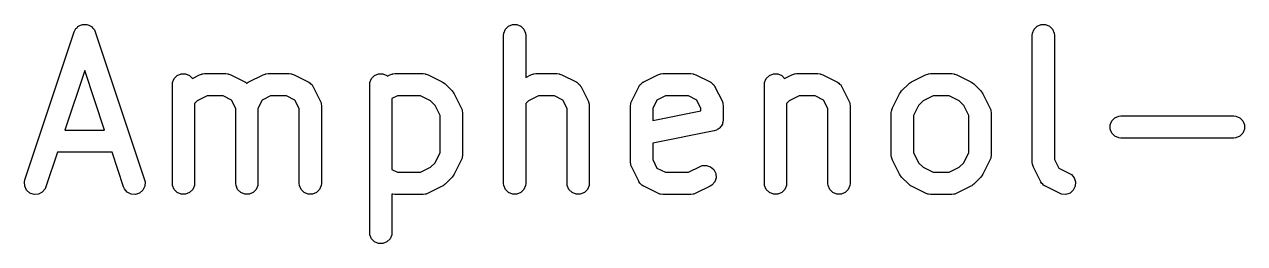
# Model space of a CAD drawing. Header units: inches. Extents: x 4.43 to 5.63, y -4.5 to -3.61.
# Drawn here: x 4.4311 to 4.7556, y -3.8192 to -3.7608 of the extents above; entities that cross this region are included whole.
import ezdxf

# ---------------------------------------------------------------- set-up
doc = ezdxf.new("R2010")
doc.units = ezdxf.units.IN
doc.header["$MEASUREMENT"] = 0
doc.layers.add('BLACK', color=250, linetype='CONTINUOUS')

msp = doc.modelspace()

# ---------------------------------------------------------------- linework, layer by layer
at = {"layer": 'BLACK', "linetype": 'CONTINUOUS'}
for p, q in [((4.44529, -3.76144), (4.44548, -3.76135)), ((4.44548, -3.76135), (4.44564, -3.76121)), ((4.44564, -3.76121), (4.44599, -3.76109)), ((4.44599, -3.76109), (4.44632, -3.76092)), ((4.44632, -3.76092), (4.44653, -3.76091)), ((4.44653, -3.76091), (4.44673, -3.76084)), ((4.44673, -3.76084), (4.4471, -3.76087)), ((4.4471, -3.76087), (4.44747, -3.76084)), ((4.44747, -3.76084), (4.44767, -3.76091)), ((4.44767, -3.76091), (4.44788, -3.76092)), ((4.44788, -3.76092), (4.44821, -3.76109)), ((4.44821, -3.76109), (4.44857, -3.76121)), ((4.44857, -3.76121), (4.44873, -3.76135)), ((4.44873, -3.76135), (4.44891, -3.76144)), ((4.55901, -3.76213), (4.55982, -3.76132)), ((4.55982, -3.76132), (4.56089, -3.76088)), ((4.56089, -3.76088), (4.56204, -3.76088)), ((4.56204, -3.76088), (4.5631, -3.76132)), ((4.5631, -3.76132), (4.56392, -3.76213)), ((4.69962, -3.76213), (4.70043, -3.76132)), ((4.70043, -3.76132), (4.7015, -3.76088)), ((4.7015, -3.76088), (4.70265, -3.76088)), ((4.70265, -3.76088), (4.70371, -3.76132)), ((4.70371, -3.76132), (4.70453, -3.76213)), ((4.43118, -3.80221), (4.4443, -3.76284)), ((4.4443, -3.76284), (4.44454, -3.76231)), ((4.44454, -3.76231), (4.44468, -3.76215)), ((4.44468, -3.76215), (4.44477, -3.76196)), ((4.44477, -3.76196), (4.44505, -3.76172)), ((4.44505, -3.76172), (4.44529, -3.76144)), ((4.44891, -3.76144), (4.44916, -3.76172)), ((4.44916, -3.76172), (4.44944, -3.76196)), ((4.44944, -3.76196), (4.44953, -3.76215)), ((4.44953, -3.76215), (4.44967, -3.76231)), ((4.44967, -3.76231), (4.4499, -3.76284)), ((4.4499, -3.76284), (4.46303, -3.80221)), ((4.55851, -3.76377), (4.55857, -3.7632)), ((4.55851, -3.80314), (4.55851, -3.76377)), ((4.55857, -3.7632), (4.55901, -3.76213)), ((4.56392, -3.76213), (4.56436, -3.7632)), ((4.56436, -3.7632), (4.56442, -3.76377)), ((4.56442, -3.76377), (4.56442, -3.77493)), ((4.69912, -3.76377), (4.69918, -3.7632)), ((4.69912, -3.79752), (4.69912, -3.76377)), ((4.69918, -3.7632), (4.69962, -3.76213)), ((4.70453, -3.76213), (4.70497, -3.7632)), ((4.70497, -3.7632), (4.70502, -3.76377)), ((4.70502, -3.76377), (4.70502, -3.79682)), ((4.4471, -3.77311), (4.44183, -3.78894)), ((4.45238, -3.78894), (4.4471, -3.77311)), ((4.47171, -3.77444), (4.47277, -3.774)), ((4.47277, -3.774), (4.47393, -3.774)), ((4.47393, -3.774), (4.47499, -3.77444)), ((4.47575, -3.7752), (4.47765, -3.77425)), ((4.47765, -3.77425), (4.47819, -3.77405)), ((4.47819, -3.77405), (4.4783, -3.77404)), ((4.4783, -3.77404), (4.4784, -3.774)), ((4.4784, -3.774), (4.47897, -3.77394)), ((4.47897, -3.77394), (4.4846, -3.77394)), ((4.4846, -3.77394), (4.48517, -3.774)), ((4.48517, -3.774), (4.48527, -3.77404)), ((4.48527, -3.77404), (4.48538, -3.77405)), ((4.48538, -3.77405), (4.48592, -3.77425)), ((4.48592, -3.77425), (4.48967, -3.77613)), ((4.49078, -3.77613), (4.49453, -3.77425)), ((4.49453, -3.77425), (4.49507, -3.77405)), ((4.49507, -3.77405), (4.49517, -3.77404)), ((4.49517, -3.77404), (4.49527, -3.774)), ((4.49527, -3.774), (4.49585, -3.77394)), ((4.49585, -3.77394), (4.50147, -3.77394)), ((4.50147, -3.77394), (4.50205, -3.774)), ((4.50205, -3.774), (4.50215, -3.77404)), ((4.50215, -3.77404), (4.50225, -3.77405)), ((4.50225, -3.77405), (4.50279, -3.77425)), ((4.50279, -3.77425), (4.50654, -3.77613)), ((4.5242, -3.77444), (4.52527, -3.774)), ((4.52527, -3.774), (4.52642, -3.774)), ((4.52642, -3.774), (4.52748, -3.77444)), ((4.52762, -3.77458), (4.52827, -3.77425)), ((4.52827, -3.77425), (4.52881, -3.77405)), ((4.52881, -3.77405), (4.52892, -3.77404)), ((4.52892, -3.77404), (4.52902, -3.774)), ((4.52902, -3.774), (4.52959, -3.77394)), ((4.52959, -3.77394), (4.53709, -3.77394)), ((4.53709, -3.77394), (4.53767, -3.774)), ((4.53767, -3.774), (4.53777, -3.77404)), ((4.53777, -3.77404), (4.53787, -3.77405)), ((4.53787, -3.77405), (4.53841, -3.77425)), ((4.53841, -3.77425), (4.54216, -3.77613)), ((4.56442, -3.77493), (4.56577, -3.77425)), ((4.56577, -3.77425), (4.56631, -3.77405)), ((4.56631, -3.77405), (4.56641, -3.77404)), ((4.56641, -3.77404), (4.56651, -3.774)), ((4.56651, -3.774), (4.56709, -3.77394)), ((4.56709, -3.77394), (4.57271, -3.77394)), ((4.57271, -3.77394), (4.57329, -3.774)), ((4.57329, -3.774), (4.57339, -3.77404)), ((4.57339, -3.77404), (4.57349, -3.77405)), ((4.57349, -3.77405), (4.57403, -3.77425)), ((4.57403, -3.77425), (4.57778, -3.77613)), ((4.59576, -3.77613), (4.59951, -3.77425)), ((4.59951, -3.77425), (4.60005, -3.77405)), ((4.60005, -3.77405), (4.60016, -3.77404)), ((4.60016, -3.77404), (4.60026, -3.774)), ((4.60026, -3.774), (4.60083, -3.77394)), ((4.60083, -3.77394), (4.60833, -3.77394)), ((4.60833, -3.77394), (4.60891, -3.774)), ((4.60891, -3.774), (4.60901, -3.77404)), ((4.60901, -3.77404), (4.60911, -3.77405)), ((4.60911, -3.77405), (4.60965, -3.77425)), ((4.60965, -3.77425), (4.6134, -3.77613)), ((4.62919, -3.77444), (4.63025, -3.774)), ((4.63025, -3.774), (4.63141, -3.774)), ((4.63141, -3.774), (4.63247, -3.77444)), ((4.63323, -3.7752), (4.63513, -3.77425)), ((4.63513, -3.77425), (4.63567, -3.77405)), ((4.63567, -3.77405), (4.63578, -3.77404)), ((4.63578, -3.77404), (4.63588, -3.774)), ((4.63588, -3.774), (4.63645, -3.77394)), ((4.63645, -3.77394), (4.64208, -3.77394)), ((4.64208, -3.77394), (4.64266, -3.774)), ((4.64266, -3.774), (4.64275, -3.77404)), ((4.64275, -3.77404), (4.64286, -3.77405)), ((4.64286, -3.77405), (4.6434, -3.77425)), ((4.6434, -3.77425), (4.64715, -3.77613)), ((4.66701, -3.77613), (4.67075, -3.77425)), ((4.67075, -3.77425), (4.6713, -3.77405)), ((4.6713, -3.77405), (4.6714, -3.77404)), ((4.6714, -3.77404), (4.6715, -3.774)), ((4.6715, -3.774), (4.67208, -3.77394)), ((4.67208, -3.77394), (4.6777, -3.77394)), ((4.6777, -3.77394), (4.67828, -3.774)), ((4.67828, -3.774), (4.67837, -3.77404)), ((4.67837, -3.77404), (4.67848, -3.77405)), ((4.67848, -3.77405), (4.67902, -3.77425)), ((4.67902, -3.77425), (4.68277, -3.77613)), ((4.4704, -3.7769), (4.47045, -3.77632)), ((4.4704, -3.80314), (4.4704, -3.7769)), ((4.47045, -3.77632), (4.4709, -3.77526)), ((4.4709, -3.77526), (4.47171, -3.77444)), ((4.47499, -3.77444), (4.47575, -3.7752)), ((4.48967, -3.77613), (4.48977, -3.77619)), ((4.48977, -3.77619), (4.48981, -3.77621)), ((4.48981, -3.77621), (4.48987, -3.77625)), ((4.48987, -3.77625), (4.49016, -3.77644)), ((4.49016, -3.77644), (4.49022, -3.77651)), ((4.49022, -3.77651), (4.49029, -3.77644)), ((4.49029, -3.77644), (4.49058, -3.77625)), ((4.49058, -3.77625), (4.49064, -3.77621)), ((4.49064, -3.77621), (4.49068, -3.77619)), ((4.49068, -3.77619), (4.49078, -3.77613)), ((4.50654, -3.77613), (4.50664, -3.77619)), ((4.50664, -3.77619), (4.50668, -3.77621)), ((4.50668, -3.77621), (4.50674, -3.77625)), ((4.50674, -3.77625), (4.50703, -3.77644)), ((4.50703, -3.77644), (4.50727, -3.77672)), ((4.50727, -3.77672), (4.50755, -3.77696)), ((4.50755, -3.77696), (4.50774, -3.77725)), ((4.50774, -3.77725), (4.50779, -3.77731)), ((4.50779, -3.77731), (4.5078, -3.77735)), ((4.5078, -3.77735), (4.50786, -3.77745)), ((4.50786, -3.77745), (4.50974, -3.7812)), ((4.52289, -3.7769), (4.52295, -3.77632)), ((4.52289, -3.81627), (4.52289, -3.7769)), ((4.52295, -3.77632), (4.52339, -3.77526)), ((4.52339, -3.77526), (4.5242, -3.77444)), ((4.52748, -3.77444), (4.52762, -3.77458)), ((4.54216, -3.77613), (4.54241, -3.77629)), ((4.54241, -3.77629), (4.54248, -3.77632)), ((4.54248, -3.77632), (4.54256, -3.77638)), ((4.54256, -3.77638), (4.54265, -3.77644)), ((4.54265, -3.77644), (4.5427, -3.7765)), ((4.5427, -3.7765), (4.54293, -3.77668)), ((4.54293, -3.77668), (4.5448, -3.77856)), ((4.57778, -3.77613), (4.57788, -3.77619)), ((4.57788, -3.77619), (4.57792, -3.77621)), ((4.57792, -3.77621), (4.57798, -3.77625)), ((4.57798, -3.77625), (4.57827, -3.77644)), ((4.57827, -3.77644), (4.57852, -3.77672)), ((4.57852, -3.77672), (4.57879, -3.77696)), ((4.57879, -3.77696), (4.57898, -3.77725)), ((4.57898, -3.77725), (4.57903, -3.77731)), ((4.57903, -3.77731), (4.57904, -3.77735)), ((4.57904, -3.77735), (4.5791, -3.77745)), ((4.5791, -3.77745), (4.58098, -3.7812)), ((4.59257, -3.7812), (4.59444, -3.77745)), ((4.59444, -3.77745), (4.5945, -3.77735)), ((4.5945, -3.77735), (4.59452, -3.77731)), ((4.59452, -3.77731), (4.59457, -3.77725)), ((4.59457, -3.77725), (4.59475, -3.77696)), ((4.59475, -3.77696), (4.59503, -3.77672)), ((4.59503, -3.77672), (4.59527, -3.77644)), ((4.59527, -3.77644), (4.59557, -3.77625)), ((4.59557, -3.77625), (4.59562, -3.77621)), ((4.59562, -3.77621), (4.59567, -3.77619)), ((4.59567, -3.77619), (4.59576, -3.77613)), ((4.6134, -3.77613), (4.6135, -3.77619)), ((4.6135, -3.77619), (4.61355, -3.77621)), ((4.61355, -3.77621), (4.6136, -3.77625)), ((4.6136, -3.77625), (4.61389, -3.77644)), ((4.61389, -3.77644), (4.61414, -3.77672)), ((4.61414, -3.77672), (4.61442, -3.77696)), ((4.61442, -3.77696), (4.6146, -3.77725)), ((4.6146, -3.77725), (4.61465, -3.77731)), ((4.61465, -3.77731), (4.61466, -3.77735)), ((4.61466, -3.77735), (4.61472, -3.77745)), ((4.61472, -3.77745), (4.6166, -3.7812)), ((4.62788, -3.7769), (4.62793, -3.77632)), ((4.62788, -3.80314), (4.62788, -3.7769)), ((4.62793, -3.77632), (4.62838, -3.77526)), ((4.62838, -3.77526), (4.62919, -3.77444)), ((4.63247, -3.77444), (4.63323, -3.7752)), ((4.64715, -3.77613), (4.64725, -3.77619)), ((4.64725, -3.77619), (4.64729, -3.77621)), ((4.64729, -3.77621), (4.64735, -3.77625)), ((4.64735, -3.77625), (4.64764, -3.77644)), ((4.64764, -3.77644), (4.64788, -3.77672)), ((4.64788, -3.77672), (4.64816, -3.77696)), ((4.64816, -3.77696), (4.64834, -3.77725)), ((4.64834, -3.77725), (4.64839, -3.77731)), ((4.64839, -3.77731), (4.64841, -3.77735)), ((4.64841, -3.77735), (4.64847, -3.77745)), ((4.64847, -3.77745), (4.65034, -3.7812)), ((4.66436, -3.77856), (4.66624, -3.77668)), ((4.66624, -3.77668), (4.66646, -3.7765)), ((4.66646, -3.7765), (4.66652, -3.77644)), ((4.66652, -3.77644), (4.6666, -3.77638)), ((4.6666, -3.77638), (4.66669, -3.77632)), ((4.66669, -3.77632), (4.66676, -3.77629)), ((4.66676, -3.77629), (4.66701, -3.77613)), ((4.68277, -3.77613), (4.68302, -3.77629)), ((4.68302, -3.77629), (4.68309, -3.77632)), ((4.68309, -3.77632), (4.68317, -3.77638)), ((4.68317, -3.77638), (4.68326, -3.77644)), ((4.68326, -3.77644), (4.68331, -3.7765)), ((4.68331, -3.7765), (4.68354, -3.77668)), ((4.68354, -3.77668), (4.68541, -3.77856)), ((4.47967, -3.77985), (4.47697, -3.7812)), ((4.4839, -3.77985), (4.47967, -3.77985)), ((4.48615, -3.78097), (4.4839, -3.77985)), ((4.49654, -3.77985), (4.4943, -3.78097)), ((4.50077, -3.77985), (4.49654, -3.77985)), ((4.50302, -3.78097), (4.50077, -3.77985)), ((4.53029, -3.77985), (4.5288, -3.7806)), ((4.5288, -3.7806), (4.5288, -3.79944)), ((4.5364, -3.77985), (4.53029, -3.77985)), ((4.53909, -3.7812), (4.5364, -3.77985)), ((4.5448, -3.77856), (4.54499, -3.77878)), ((4.54499, -3.77878), (4.54505, -3.77883)), ((4.54505, -3.77883), (4.54511, -3.77892)), ((4.54511, -3.77892), (4.54517, -3.779)), ((4.54517, -3.779), (4.5452, -3.77908)), ((4.5452, -3.77908), (4.54536, -3.77932)), ((4.54536, -3.77932), (4.54723, -3.78307)), ((4.56779, -3.77985), (4.56509, -3.7812)), ((4.57202, -3.77985), (4.56779, -3.77985)), ((4.57426, -3.78097), (4.57202, -3.77985)), ((4.60153, -3.77985), (4.59929, -3.78097)), ((4.60764, -3.77985), (4.60153, -3.77985)), ((4.60988, -3.78097), (4.60764, -3.77985)), ((4.63715, -3.77985), (4.63445, -3.7812)), ((4.64138, -3.77985), (4.63715, -3.77985)), ((4.64363, -3.78097), (4.64138, -3.77985)), ((4.66194, -3.78307), (4.66381, -3.77932)), ((4.66381, -3.77932), (4.66397, -3.77908)), ((4.66397, -3.77908), (4.664, -3.779)), ((4.664, -3.779), (4.66406, -3.77892)), ((4.66406, -3.77892), (4.66412, -3.77883)), ((4.66412, -3.77883), (4.66418, -3.77878)), ((4.66418, -3.77878), (4.66436, -3.77856)), ((4.67277, -3.77985), (4.67007, -3.7812)), ((4.677, -3.77985), (4.67277, -3.77985)), ((4.6797, -3.7812), (4.677, -3.77985)), ((4.68541, -3.77856), (4.6856, -3.77878)), ((4.6856, -3.77878), (4.68566, -3.77883)), ((4.68566, -3.77883), (4.68571, -3.77892)), ((4.68571, -3.77892), (4.68578, -3.779)), ((4.68578, -3.779), (4.68581, -3.77908)), ((4.68581, -3.77908), (4.68596, -3.77932)), ((4.68596, -3.77932), (4.68784, -3.78307)), ((4.47697, -3.7812), (4.4763, -3.78187)), ((4.4763, -3.78187), (4.4763, -3.80314)), ((4.48727, -3.78322), (4.48615, -3.78097)), ((4.48727, -3.80314), (4.48727, -3.78322)), ((4.4943, -3.78097), (4.49318, -3.78322)), ((4.49318, -3.78322), (4.49318, -3.80314)), ((4.50414, -3.78322), (4.50302, -3.78097)), ((4.50414, -3.80314), (4.50414, -3.78322)), ((4.50974, -3.7812), (4.50994, -3.78174)), ((4.50994, -3.78174), (4.50995, -3.78185)), ((4.50995, -3.78185), (4.50999, -3.78194)), ((4.50999, -3.78194), (4.51005, -3.78252)), ((4.51005, -3.78252), (4.51005, -3.80314)), ((4.54029, -3.78239), (4.53909, -3.7812)), ((4.54164, -3.78509), (4.54029, -3.78239)), ((4.54723, -3.78307), (4.54744, -3.78361)), ((4.54744, -3.78361), (4.54745, -3.78372)), ((4.54745, -3.78372), (4.54749, -3.78382)), ((4.54749, -3.78382), (4.54754, -3.78439)), ((4.56509, -3.7812), (4.56442, -3.78187)), ((4.56442, -3.78187), (4.56442, -3.80314)), ((4.57538, -3.78322), (4.57426, -3.78097)), ((4.57538, -3.80314), (4.57538, -3.78322)), ((4.58098, -3.7812), (4.58118, -3.78174)), ((4.58118, -3.78174), (4.58119, -3.78185)), ((4.58119, -3.78185), (4.58123, -3.78194)), ((4.58123, -3.78194), (4.58129, -3.78252)), ((4.58129, -3.78252), (4.58129, -3.80314)), ((4.59226, -3.78252), (4.59231, -3.78194)), ((4.59226, -3.79752), (4.59226, -3.78252)), ((4.59231, -3.78194), (4.59235, -3.78185)), ((4.59235, -3.78185), (4.59236, -3.78174)), ((4.59236, -3.78174), (4.59257, -3.7812)), ((4.59929, -3.78097), (4.59816, -3.78322)), ((4.59816, -3.78322), (4.59816, -3.78642)), ((4.59816, -3.78642), (4.611, -3.78385)), ((4.611, -3.78322), (4.60988, -3.78097)), ((4.611, -3.78385), (4.611, -3.78322)), ((4.6166, -3.7812), (4.61681, -3.78174)), ((4.61681, -3.78174), (4.61681, -3.78185)), ((4.61681, -3.78185), (4.61685, -3.78194)), ((4.61685, -3.78194), (4.61691, -3.78252)), ((4.61691, -3.78252), (4.61691, -3.78627)), ((4.63445, -3.7812), (4.63378, -3.78187)), ((4.63378, -3.78187), (4.63378, -3.80314)), ((4.64475, -3.78322), (4.64363, -3.78097)), ((4.64475, -3.80314), (4.64475, -3.78322)), ((4.65034, -3.7812), (4.65055, -3.78174)), ((4.65055, -3.78174), (4.65056, -3.78185)), ((4.65056, -3.78185), (4.6506, -3.78194)), ((4.6506, -3.78194), (4.65066, -3.78252)), ((4.65066, -3.78252), (4.65066, -3.80314)), ((4.66162, -3.78439), (4.66168, -3.78382)), ((4.66168, -3.78382), (4.66172, -3.78372)), ((4.66172, -3.78372), (4.66173, -3.78361)), ((4.66173, -3.78361), (4.66194, -3.78307)), ((4.66888, -3.78239), (4.66753, -3.78509)), ((4.67007, -3.7812), (4.66888, -3.78239)), ((4.6809, -3.78239), (4.6797, -3.7812)), ((4.68225, -3.78509), (4.6809, -3.78239)), ((4.68784, -3.78307), (4.68805, -3.78361)), ((4.68805, -3.78361), (4.68805, -3.78372)), ((4.68805, -3.78372), (4.68809, -3.78382)), ((4.68809, -3.78382), (4.68815, -3.78439)), ((4.54164, -3.79495), (4.54164, -3.78509)), ((4.54754, -3.78439), (4.54754, -3.79564)), ((4.61674, -3.78711), (4.61669, -3.7874)), ((4.61685, -3.78685), (4.61674, -3.78711)), ((4.61691, -3.78627), (4.61685, -3.78685)), ((4.66162, -3.79564), (4.66162, -3.78439)), ((4.66753, -3.78509), (4.66753, -3.79495)), ((4.68225, -3.79495), (4.68225, -3.78509)), ((4.68815, -3.78439), (4.68815, -3.79564)), ((4.7198, -3.78757), (4.72024, -3.7865)), ((4.72024, -3.7865), (4.72105, -3.78569)), ((4.72105, -3.78569), (4.72212, -3.78525)), ((4.72212, -3.78525), (4.72269, -3.78519)), ((4.72269, -3.78519), (4.75269, -3.78519)), ((4.75269, -3.78519), (4.75327, -3.78525)), ((4.75327, -3.78525), (4.75433, -3.78569)), ((4.75433, -3.78569), (4.75515, -3.7865)), ((4.75515, -3.7865), (4.75559, -3.78757)), ((4.44183, -3.78894), (4.45238, -3.78894)), ((4.61454, -3.78917), (4.59816, -3.79244)), ((4.61509, -3.789), (4.61454, -3.78917)), ((4.61533, -3.78884), (4.61509, -3.789)), ((4.6156, -3.78872), (4.61533, -3.78884)), ((4.6158, -3.78852), (4.6156, -3.78872)), ((4.61605, -3.78836), (4.6158, -3.78852)), ((4.61621, -3.78811), (4.61605, -3.78836)), ((4.61641, -3.78791), (4.61621, -3.78811)), ((4.61652, -3.78764), (4.61641, -3.78791)), ((4.61669, -3.7874), (4.61652, -3.78764)), ((4.7198, -3.78872), (4.7198, -3.78757)), ((4.72024, -3.78978), (4.7198, -3.78872)), ((4.72105, -3.7906), (4.72024, -3.78978)), ((4.75515, -3.78978), (4.75433, -3.7906)), ((4.75559, -3.78872), (4.75515, -3.78978)), ((4.75559, -3.78757), (4.75559, -3.78872)), ((4.59816, -3.79244), (4.59816, -3.79682)), ((4.72212, -3.79104), (4.72105, -3.7906)), ((4.72269, -3.7911), (4.72212, -3.79104)), ((4.75269, -3.7911), (4.72269, -3.7911)), ((4.75327, -3.79104), (4.75269, -3.7911)), ((4.75433, -3.7906), (4.75327, -3.79104)), ((4.43986, -3.79485), (4.43678, -3.80408)), ((4.45435, -3.79485), (4.43986, -3.79485)), ((4.45743, -3.80408), (4.45435, -3.79485)), ((4.54029, -3.79764), (4.54164, -3.79495)), ((4.54723, -3.79696), (4.54536, -3.80071)), ((4.54744, -3.79642), (4.54723, -3.79696)), ((4.54745, -3.79632), (4.54744, -3.79642)), ((4.54749, -3.79622), (4.54745, -3.79632)), ((4.54754, -3.79564), (4.54749, -3.79622)), ((4.59816, -3.79682), (4.59929, -3.79907)), ((4.66168, -3.79622), (4.66162, -3.79564)), ((4.66172, -3.79632), (4.66168, -3.79622)), ((4.66173, -3.79642), (4.66172, -3.79632)), ((4.66194, -3.79696), (4.66173, -3.79642)), ((4.66381, -3.80071), (4.66194, -3.79696)), ((4.66753, -3.79495), (4.66888, -3.79764)), ((4.6809, -3.79764), (4.68225, -3.79495)), ((4.68784, -3.79696), (4.68596, -3.80071)), ((4.68805, -3.79642), (4.68784, -3.79696)), ((4.68809, -3.79622), (4.68805, -3.79632)), ((4.68805, -3.79632), (4.68805, -3.79642)), ((4.68815, -3.79564), (4.68809, -3.79622)), ((4.70502, -3.79682), (4.70615, -3.79907)), ((4.5288, -3.79944), (4.53029, -3.80019)), ((4.53029, -3.80019), (4.5364, -3.80019)), ((4.5364, -3.80019), (4.53909, -3.79884)), ((4.53909, -3.79884), (4.54029, -3.79764)), ((4.59231, -3.79809), (4.59226, -3.79752)), ((4.59235, -3.79819), (4.59231, -3.79809)), ((4.59236, -3.7983), (4.59235, -3.79819)), ((4.59257, -3.79884), (4.59236, -3.7983)), ((4.59444, -3.80259), (4.59257, -3.79884)), ((4.59929, -3.79907), (4.60153, -3.80019)), ((4.60153, -3.80019), (4.60764, -3.80019)), ((4.60764, -3.80019), (4.61076, -3.79863)), ((4.61076, -3.79863), (4.6113, -3.79842)), ((4.6113, -3.79842), (4.61245, -3.79834)), ((4.61245, -3.79834), (4.61355, -3.7987)), ((4.61355, -3.7987), (4.61442, -3.79946)), ((4.61442, -3.79946), (4.61493, -3.80049)), ((4.66888, -3.79764), (4.67007, -3.79884)), ((4.67007, -3.79884), (4.67277, -3.80019)), ((4.67277, -3.80019), (4.677, -3.80019)), ((4.677, -3.80019), (4.6797, -3.79884)), ((4.6797, -3.79884), (4.6809, -3.79764)), ((4.69918, -3.79809), (4.69912, -3.79752)), ((4.69922, -3.79819), (4.69918, -3.79809)), ((4.69922, -3.7983), (4.69922, -3.79819)), ((4.69943, -3.79884), (4.69922, -3.7983)), ((4.70131, -3.80259), (4.69943, -3.79884)), ((4.70615, -3.79907), (4.70902, -3.8005)), ((4.43105, -3.80277), (4.43118, -3.80221)), ((4.43113, -3.80392), (4.43105, -3.80277)), ((4.46303, -3.80221), (4.46316, -3.80277)), ((4.46316, -3.80277), (4.46307, -3.80392)), ((4.47045, -3.80372), (4.4704, -3.80314)), ((4.4763, -3.80314), (4.47625, -3.80372)), ((4.48733, -3.80372), (4.48727, -3.80314)), ((4.49318, -3.80314), (4.49312, -3.80372)), ((4.5042, -3.80372), (4.50414, -3.80314)), ((4.51005, -3.80314), (4.50999, -3.80372)), ((4.5427, -3.80354), (4.54265, -3.8036)), ((4.54293, -3.80336), (4.5427, -3.80354)), ((4.5448, -3.80148), (4.54293, -3.80336)), ((4.54499, -3.80125), (4.5448, -3.80148)), ((4.54505, -3.8012), (4.54499, -3.80125)), ((4.54511, -3.80111), (4.54505, -3.8012)), ((4.54517, -3.80103), (4.54511, -3.80111)), ((4.5452, -3.80096), (4.54517, -3.80103)), ((4.54536, -3.80071), (4.5452, -3.80096)), ((4.55857, -3.80372), (4.55851, -3.80314)), ((4.56442, -3.80314), (4.56436, -3.80372)), ((4.57544, -3.80372), (4.57538, -3.80314)), ((4.58129, -3.80314), (4.58123, -3.80372)), ((4.5945, -3.80268), (4.59444, -3.80259)), ((4.59452, -3.80273), (4.5945, -3.80268)), ((4.59457, -3.80279), (4.59452, -3.80273)), ((4.59475, -3.80308), (4.59457, -3.80279)), ((4.59503, -3.80332), (4.59475, -3.80308)), ((4.59527, -3.8036), (4.59503, -3.80332)), ((4.61465, -3.80273), (4.61389, -3.8036)), ((4.61501, -3.80164), (4.61465, -3.80273)), ((4.61493, -3.80049), (4.61501, -3.80164)), ((4.62793, -3.80372), (4.62788, -3.80314)), ((4.63378, -3.80314), (4.63373, -3.80372)), ((4.64481, -3.80372), (4.64475, -3.80314)), ((4.65066, -3.80314), (4.6506, -3.80372)), ((4.66397, -3.80096), (4.66381, -3.80071)), ((4.664, -3.80103), (4.66397, -3.80096)), ((4.66406, -3.80111), (4.664, -3.80103)), ((4.66412, -3.8012), (4.66406, -3.80111)), ((4.66418, -3.80125), (4.66412, -3.8012)), ((4.66436, -3.80148), (4.66418, -3.80125)), ((4.66624, -3.80336), (4.66436, -3.80148)), ((4.66646, -3.80354), (4.66624, -3.80336)), ((4.66652, -3.8036), (4.66646, -3.80354)), ((4.68331, -3.80354), (4.68326, -3.8036)), ((4.68354, -3.80336), (4.68331, -3.80354)), ((4.68541, -3.80148), (4.68354, -3.80336)), ((4.6856, -3.80125), (4.68541, -3.80148)), ((4.68566, -3.8012), (4.6856, -3.80125)), ((4.68571, -3.80111), (4.68566, -3.8012)), ((4.68578, -3.80103), (4.68571, -3.80111)), ((4.68581, -3.80096), (4.68578, -3.80103)), ((4.68596, -3.80071), (4.68581, -3.80096)), ((4.70137, -3.80268), (4.70131, -3.80259)), ((4.70138, -3.80273), (4.70137, -3.80268)), ((4.70143, -3.80279), (4.70138, -3.80273)), ((4.70161, -3.80308), (4.70143, -3.80279)), ((4.70189, -3.80332), (4.70161, -3.80308)), ((4.70214, -3.8036), (4.70189, -3.80332)), ((4.70902, -3.8005), (4.70951, -3.80081)), ((4.70951, -3.80081), (4.71026, -3.80168)), ((4.71026, -3.80168), (4.71063, -3.80277)), ((4.71063, -3.80277), (4.71054, -3.80392)), ((4.43165, -3.80495), (4.43113, -3.80392)), ((4.43252, -3.80571), (4.43165, -3.80495)), ((4.43361, -3.80607), (4.43252, -3.80571)), ((4.43476, -3.80599), (4.43361, -3.80607)), ((4.43579, -3.80548), (4.43476, -3.80599)), ((4.43655, -3.8046), (4.43579, -3.80548)), ((4.43678, -3.80408), (4.43655, -3.8046)), ((4.45766, -3.8046), (4.45743, -3.80408)), ((4.45842, -3.80548), (4.45766, -3.8046)), ((4.45945, -3.80599), (4.45842, -3.80548)), ((4.4606, -3.80607), (4.45945, -3.80599)), ((4.46169, -3.80571), (4.4606, -3.80607)), ((4.46256, -3.80495), (4.46169, -3.80571)), ((4.46307, -3.80392), (4.46256, -3.80495)), ((4.4709, -3.80478), (4.47045, -3.80372)), ((4.47171, -3.8056), (4.4709, -3.80478)), ((4.47277, -3.80604), (4.47171, -3.8056)), ((4.47393, -3.80604), (4.47277, -3.80604)), ((4.47499, -3.8056), (4.47393, -3.80604)), ((4.47581, -3.80478), (4.47499, -3.8056)), ((4.47625, -3.80372), (4.47581, -3.80478)), ((4.48777, -3.80478), (4.48733, -3.80372)), ((4.48858, -3.8056), (4.48777, -3.80478)), ((4.48965, -3.80604), (4.48858, -3.8056)), ((4.4908, -3.80604), (4.48965, -3.80604)), ((4.49186, -3.8056), (4.4908, -3.80604)), ((4.49268, -3.80478), (4.49186, -3.8056)), ((4.49312, -3.80372), (4.49268, -3.80478)), ((4.50464, -3.80478), (4.5042, -3.80372)), ((4.50546, -3.8056), (4.50464, -3.80478)), ((4.50652, -3.80604), (4.50546, -3.8056)), ((4.50767, -3.80604), (4.50652, -3.80604)), ((4.50874, -3.8056), (4.50767, -3.80604)), ((4.50955, -3.80478), (4.50874, -3.8056)), ((4.50999, -3.80372), (4.50955, -3.80478)), ((4.52881, -3.80599), (4.5288, -3.80598)), ((4.5288, -3.80598), (4.5288, -3.81627)), ((4.52892, -3.806), (4.52881, -3.80599)), ((4.52902, -3.80604), (4.52892, -3.806)), ((4.52959, -3.8061), (4.52902, -3.80604)), ((4.53709, -3.8061), (4.52959, -3.8061)), ((4.53767, -3.80604), (4.53709, -3.8061)), ((4.53777, -3.806), (4.53767, -3.80604)), ((4.53787, -3.80599), (4.53777, -3.806)), ((4.53841, -3.80578), (4.53787, -3.80599)), ((4.54216, -3.80391), (4.53841, -3.80578)), ((4.54241, -3.80375), (4.54216, -3.80391)), ((4.54248, -3.80372), (4.54241, -3.80375)), ((4.54256, -3.80366), (4.54248, -3.80372)), ((4.54265, -3.8036), (4.54256, -3.80366)), ((4.55901, -3.80478), (4.55857, -3.80372)), ((4.55982, -3.8056), (4.55901, -3.80478)), ((4.56089, -3.80604), (4.55982, -3.8056)), ((4.56204, -3.80604), (4.56089, -3.80604)), ((4.5631, -3.8056), (4.56204, -3.80604)), ((4.56392, -3.80478), (4.5631, -3.8056)), ((4.56436, -3.80372), (4.56392, -3.80478)), ((4.57588, -3.80478), (4.57544, -3.80372)), ((4.5767, -3.8056), (4.57588, -3.80478)), ((4.57776, -3.80604), (4.5767, -3.8056)), ((4.57891, -3.80604), (4.57776, -3.80604)), ((4.57998, -3.8056), (4.57891, -3.80604)), ((4.58079, -3.80478), (4.57998, -3.8056)), ((4.58123, -3.80372), (4.58079, -3.80478)), ((4.59557, -3.80378), (4.59527, -3.8036)), ((4.59562, -3.80383), (4.59557, -3.80378)), ((4.59567, -3.80385), (4.59562, -3.80383)), ((4.59576, -3.80391), (4.59567, -3.80385)), ((4.59951, -3.80578), (4.59576, -3.80391)), ((4.60005, -3.80599), (4.59951, -3.80578)), ((4.60016, -3.806), (4.60005, -3.80599)), ((4.60026, -3.80604), (4.60016, -3.806)), ((4.60083, -3.8061), (4.60026, -3.80604)), ((4.60833, -3.8061), (4.60083, -3.8061)), ((4.60891, -3.80604), (4.60833, -3.8061)), ((4.60901, -3.806), (4.60891, -3.80604)), ((4.60911, -3.80599), (4.60901, -3.806)), ((4.60965, -3.80578), (4.60911, -3.80599)), ((4.6134, -3.80391), (4.60965, -3.80578)), ((4.61389, -3.8036), (4.6134, -3.80391)), ((4.62838, -3.80478), (4.62793, -3.80372)), ((4.62919, -3.8056), (4.62838, -3.80478)), ((4.63025, -3.80604), (4.62919, -3.8056)), ((4.63141, -3.80604), (4.63025, -3.80604)), ((4.63247, -3.8056), (4.63141, -3.80604)), ((4.63329, -3.80478), (4.63247, -3.8056)), ((4.63373, -3.80372), (4.63329, -3.80478)), ((4.64525, -3.80478), (4.64481, -3.80372)), ((4.64606, -3.8056), (4.64525, -3.80478)), ((4.64713, -3.80604), (4.64606, -3.8056)), ((4.64828, -3.80604), (4.64713, -3.80604)), ((4.64934, -3.8056), (4.64828, -3.80604)), ((4.65016, -3.80478), (4.64934, -3.8056)), ((4.6506, -3.80372), (4.65016, -3.80478)), ((4.6666, -3.80366), (4.66652, -3.8036)), ((4.66669, -3.80372), (4.6666, -3.80366)), ((4.66676, -3.80375), (4.66669, -3.80372)), ((4.66701, -3.80391), (4.66676, -3.80375)), ((4.67075, -3.80578), (4.66701, -3.80391)), ((4.6713, -3.80599), (4.67075, -3.80578)), ((4.6714, -3.806), (4.6713, -3.80599)), ((4.6715, -3.80604), (4.6714, -3.806)), ((4.67208, -3.8061), (4.6715, -3.80604)), ((4.6777, -3.8061), (4.67208, -3.8061)), ((4.67828, -3.80604), (4.6777, -3.8061)), ((4.67837, -3.806), (4.67828, -3.80604)), ((4.67848, -3.80599), (4.67837, -3.806)), ((4.67902, -3.80578), (4.67848, -3.80599)), ((4.68277, -3.80391), (4.67902, -3.80578)), ((4.68302, -3.80375), (4.68277, -3.80391)), ((4.68309, -3.80372), (4.68302, -3.80375)), ((4.68317, -3.80366), (4.68309, -3.80372)), ((4.68326, -3.8036), (4.68317, -3.80366)), ((4.70243, -3.80378), (4.70214, -3.8036)), ((4.70248, -3.80383), (4.70243, -3.80378)), ((4.70253, -3.80385), (4.70248, -3.80383)), ((4.70263, -3.80391), (4.70253, -3.80385)), ((4.70638, -3.80578), (4.70263, -3.80391)), ((4.70692, -3.80599), (4.70638, -3.80578)), ((4.70807, -3.80607), (4.70692, -3.80599)), ((4.70916, -3.80571), (4.70807, -3.80607)), ((4.71003, -3.80495), (4.70916, -3.80571)), ((4.71054, -3.80392), (4.71003, -3.80495)), ((4.52295, -3.81684), (4.52289, -3.81627)), ((4.5288, -3.81627), (4.52874, -3.81684)), ((4.52339, -3.81791), (4.52295, -3.81684)), ((4.5242, -3.81872), (4.52339, -3.81791)), ((4.52527, -3.81916), (4.5242, -3.81872)), ((4.52642, -3.81916), (4.52527, -3.81916)), ((4.52748, -3.81872), (4.52642, -3.81916)), ((4.5283, -3.81791), (4.52748, -3.81872)), ((4.52874, -3.81684), (4.5283, -3.81791))]:
    msp.add_line(p, q, dxfattribs=at)

doc.saveas('drawing.dxf')
